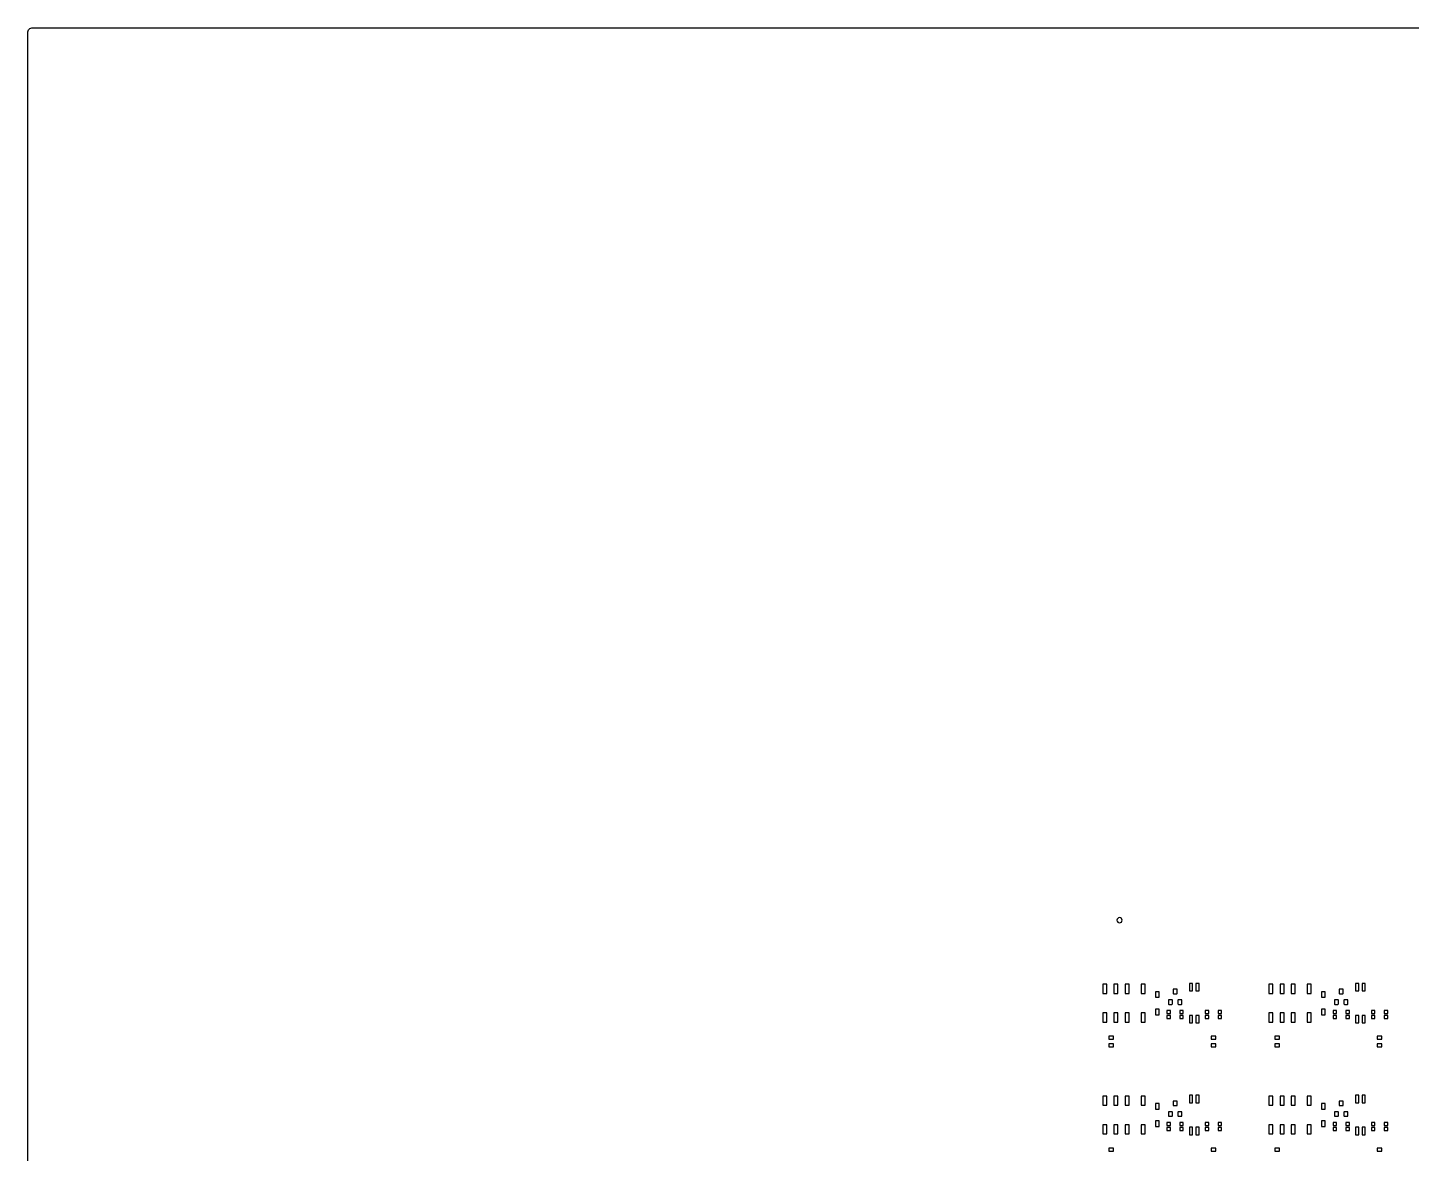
# Model space of a CAD drawing. Extents: x -275 to 275, y -225 to 225.
# Drawn here: x -275 to 0, y 1.3 to 225 of the extents above; entities that cross this region are included whole.
import ezdxf

# ---------------------------------------------------------------- set-up
doc = ezdxf.new("R2010")
doc.units = 0
doc.header["$MEASUREMENT"] = 0
doc.layers.get('0').update_dxf_attribs({"linetype": 'CONTINUOUS'})

msp = doc.modelspace()

# ---------------------------------------------------------------- linework, layer by layer
for points in [[(-275.000039, 224, -0.414214), (-274.000039, 225), (-274.000039, 225), (273.999961, 225), (273.999961, 225, -0.414214), (274.999941, 224), (274.999941, 224), (274.999941, -224), (274.999941, -224, -0.414214), (273.999961, -225), (273.999961, -225), (-274.000039, -225), (-274.000039, -225, -0.414214), (-275.000039, -224), (-275.000039, -224), (-275.000039, 224)], [(-57.475, 47.6, 1), (-58.525, 47.6), (-58.525, 47.6, 1), (-57.475, 47.6)], [(-46.551001, 33.795, 0.414214), (-46.650996, 33.895), (-46.650996, 33.895), (-47.251001, 33.895), (-47.251001, 33.895, 0.414214), (-47.351001, 33.795), (-47.351001, 33.795), (-47.351001, 33.094998), (-47.351001, 33.094998, 0.414214), (-47.251001, 32.995), (-47.251001, 32.995), (-46.650996, 32.995), (-46.650996, 32.995, 0.414214), (-46.551001, 33.094998), (-46.551001, 33.094998), (-46.551001, 33.795)], [(-13.551, 33.795, 0.414214), (-13.651, 33.895), (-13.651, 33.895), (-14.251, 33.895), (-14.251, 33.895, 0.414214), (-14.351, 33.795), (-14.351, 33.795), (-14.351, 33.094998), (-14.351, 33.094998, 0.414214), (-14.251, 32.995), (-14.251, 32.995), (-13.651, 32.995), (-13.651, 32.995, 0.414214), (-13.551, 33.094998), (-13.551, 33.094998), (-13.551, 33.795)], [(-47.501001, 31.675, 0.414221), (-47.601001, 31.775002), (-47.601001, 31.775002), (-48.200996, 31.775002), (-48.200996, 31.775002, 0.414221), (-48.301001, 31.675), (-48.301001, 31.675), (-48.301001, 30.975), (-48.301001, 30.975, 0.414206), (-48.200996, 30.875), (-48.200996, 30.875), (-47.601001, 30.875), (-47.601001, 30.875, 0.414206), (-47.501001, 30.975), (-47.501001, 30.975), (-47.501001, 31.675)], [(-45.601001, 31.675, 0.414221), (-45.701001, 31.775002), (-45.701001, 31.775002), (-46.301001, 31.775002), (-46.301001, 31.775002, 0.414221), (-46.401001, 31.675), (-46.401001, 31.675), (-46.401001, 30.975), (-46.401001, 30.975, 0.414206), (-46.301001, 30.875), (-46.301001, 30.875), (-45.701001, 30.875), (-45.701001, 30.875, 0.414206), (-45.601001, 30.975), (-45.601001, 30.975), (-45.601001, 31.675)], [(-14.501, 31.675, 0.414221), (-14.601, 31.775002), (-14.601, 31.775002), (-15.201, 31.775002), (-15.201, 31.775002, 0.414221), (-15.301, 31.675), (-15.301, 31.675), (-15.301, 30.975), (-15.301, 30.975, 0.414206), (-15.201, 30.875), (-15.201, 30.875), (-14.601, 30.875), (-14.601, 30.875, 0.414206), (-14.501, 30.975), (-14.501, 30.975), (-14.501, 31.675)], [(-12.601, 31.675, 0.414224), (-12.701, 31.775002), (-12.701, 31.775002), (-13.301, 31.775002), (-13.301, 31.775002, 0.414217), (-13.401, 31.675), (-13.401, 31.675), (-13.401, 30.975), (-13.401, 30.975, 0.414203), (-13.301, 30.875), (-13.301, 30.875), (-12.701, 30.875), (-12.701, 30.875, 0.41421), (-12.601, 30.975), (-12.601, 30.975), (-12.601, 31.675)], [(-46.551001, 11.57, 0.41421), (-46.650996, 11.67), (-46.650996, 11.67), (-47.251001, 11.67), (-47.251001, 11.67, 0.41421), (-47.351001, 11.57), (-47.351001, 11.57), (-47.351001, 10.87), (-47.351001, 10.87, 0.414214), (-47.251001, 10.77), (-47.251001, 10.77), (-46.650996, 10.77), (-46.650996, 10.77, 0.414214), (-46.551001, 10.87), (-46.551001, 10.87), (-46.551001, 11.57)], [(-13.551, 11.57, 0.41421), (-13.651, 11.67), (-13.651, 11.67), (-14.251, 11.67), (-14.251, 11.67, 0.41421), (-14.351, 11.57), (-14.351, 11.57), (-14.351, 10.87), (-14.351, 10.87, 0.414214), (-14.251, 10.77), (-14.251, 10.77), (-13.651, 10.77), (-13.651, 10.77, 0.414214), (-13.551, 10.87), (-13.551, 10.87), (-13.551, 11.57)], [(-47.501001, 9.45, 0.41421), (-47.601001, 9.549999), (-47.601001, 9.549999), (-48.200996, 9.549999), (-48.200996, 9.549999, 0.41421), (-48.301001, 9.45), (-48.301001, 9.45), (-48.301001, 8.75), (-48.301001, 8.75, 0.414215), (-48.200996, 8.65), (-48.200996, 8.65), (-47.601001, 8.65), (-47.601001, 8.65, 0.414215), (-47.501001, 8.75), (-47.501001, 8.75), (-47.501001, 9.45)], [(-45.601001, 9.45, 0.41421), (-45.701001, 9.549999), (-45.701001, 9.549999), (-46.301001, 9.549999), (-46.301001, 9.549999, 0.41421), (-46.401001, 9.45), (-46.401001, 9.45), (-46.401001, 8.75), (-46.401001, 8.75, 0.414215), (-46.301001, 8.65), (-46.301001, 8.65), (-45.701001, 8.65), (-45.701001, 8.65, 0.414215), (-45.601001, 8.75), (-45.601001, 8.75), (-45.601001, 9.45)], [(-14.501, 9.45, 0.41421), (-14.601, 9.549999), (-14.601, 9.549999), (-15.201, 9.549999), (-15.201, 9.549999, 0.41421), (-15.301, 9.45), (-15.301, 9.45), (-15.301, 8.75), (-15.301, 8.75, 0.414215), (-15.201, 8.65), (-15.201, 8.65), (-14.601, 8.65), (-14.601, 8.65, 0.414215), (-14.501, 8.75), (-14.501, 8.75), (-14.501, 9.45)], [(-12.601, 9.45, 0.414214), (-12.701, 9.549999), (-12.701, 9.549999), (-13.301, 9.549999), (-13.301, 9.549999, 0.414206), (-13.401, 9.45), (-13.401, 9.45), (-13.401, 8.75), (-13.401, 8.75, 0.414212), (-13.301, 8.65), (-13.301, 8.65), (-12.701, 8.65), (-12.701, 8.65, 0.414219), (-12.601, 8.75), (-12.601, 8.75), (-12.601, 9.45)]]:
    msp.add_lwpolyline(points, format="xyb")
for points in [[(-60.511001, 34.865), (-61.311001, 34.865), (-61.311001, 34.865), (-61.311001, 33.064998), (-61.311001, 33.064998), (-60.511001, 33.064998), (-60.511001, 33.064998), (-60.511001, 34.865)], [(-58.311001, 34.865), (-59.111001, 34.865), (-59.111001, 34.865), (-59.111001, 33.064998), (-59.111001, 33.064998), (-58.311001, 33.064998), (-58.311001, 33.064998), (-58.311001, 34.865)], [(-56.111001, 34.865), (-56.911001, 34.865), (-56.911001, 34.865), (-56.911001, 33.064998), (-56.911001, 33.064998), (-56.111001, 33.064998), (-56.111001, 33.064998), (-56.111001, 34.865)], [(-52.910996, 34.865), (-53.711001, 34.865), (-53.711001, 34.865), (-53.711001, 33.064998), (-53.711001, 33.064998), (-52.910996, 33.064998), (-52.910996, 33.064998), (-52.910996, 34.865)], [(-50.128003, 33.401001), (-50.853999, 33.401001), (-50.853999, 33.401001), (-50.853999, 32.278999), (-50.853999, 32.278999), (-50.128003, 32.278999), (-50.128003, 32.278999), (-50.128003, 33.401001)], [(-43.476001, 35.039998), (-44.076001, 35.039998), (-44.076001, 35.039998), (-44.076001, 33.54), (-44.076001, 33.54), (-43.476001, 33.54), (-43.476001, 33.54), (-43.476001, 35.039998)], [(-42.206001, 35.039998), (-42.806001, 35.039998), (-42.806001, 35.039998), (-42.806001, 33.54), (-42.806001, 33.54), (-42.206001, 33.54), (-42.206001, 33.54), (-42.206001, 35.039998)], [(-27.511001, 34.865), (-28.310999, 34.865), (-28.310999, 34.865), (-28.310999, 33.064998), (-28.310999, 33.064998), (-27.511001, 33.064998), (-27.511001, 33.064998), (-27.511001, 34.865)], [(-25.311001, 34.865), (-26.110999, 34.865), (-26.110999, 34.865), (-26.110999, 33.064998), (-26.110999, 33.064998), (-25.311001, 33.064998), (-25.311001, 33.064998), (-25.311001, 34.865)], [(-23.111001, 34.865), (-23.910999, 34.865), (-23.910999, 34.865), (-23.910999, 33.064998), (-23.910999, 33.064998), (-23.111001, 33.064998), (-23.111001, 33.064998), (-23.111001, 34.865)], [(-19.911001, 34.865), (-20.710999, 34.865), (-20.710999, 34.865), (-20.710999, 33.064998), (-20.710999, 33.064998), (-19.911001, 33.064998), (-19.911001, 33.064998), (-19.911001, 34.865)], [(-17.128, 33.401001), (-17.853999, 33.401001), (-17.853999, 33.401001), (-17.853999, 32.278999), (-17.853999, 32.278999), (-17.128, 32.278999), (-17.128, 32.278999), (-17.128, 33.401001)], [(-10.476, 35.039998), (-11.076, 35.039998), (-11.076, 35.039998), (-11.076, 33.54), (-11.076, 33.54), (-10.476, 33.54), (-10.476, 33.54), (-10.476, 35.039998)], [(-9.206, 35.039998), (-9.806, 35.039998), (-9.806, 35.039998), (-9.806, 33.54), (-9.806, 33.54), (-9.206, 33.54), (-9.206, 33.54), (-9.206, 35.039998)], [(-60.511001, 29.165), (-61.311001, 29.165), (-61.311001, 29.165), (-61.311001, 27.365), (-61.311001, 27.365), (-60.511001, 27.365), (-60.511001, 27.365), (-60.511001, 29.165)], [(-58.311001, 29.165), (-59.111001, 29.165), (-59.111001, 29.165), (-59.111001, 27.365), (-59.111001, 27.365), (-58.311001, 27.365), (-58.311001, 27.365), (-58.311001, 29.165)], [(-56.111001, 29.165), (-56.911001, 29.165), (-56.911001, 29.165), (-56.911001, 27.365), (-56.911001, 27.365), (-56.111001, 27.365), (-56.111001, 27.365), (-56.111001, 29.165)], [(-52.910996, 29.165), (-53.711001, 29.165), (-53.711001, 29.165), (-53.711001, 27.365), (-53.711001, 27.365), (-52.910996, 27.365), (-52.910996, 27.365), (-52.910996, 29.165)], [(-50.128003, 29.951001), (-50.853999, 29.951001), (-50.853999, 29.951001), (-50.853999, 28.828999), (-50.853999, 28.828999), (-50.128003, 28.828999), (-50.128003, 28.828999), (-50.128003, 29.951001)], [(-47.871001, 29.645), (-48.571001, 29.645), (-48.571001, 29.645), (-48.571001, 29.045), (-48.571001, 29.045), (-47.871001, 29.045), (-47.871001, 29.045), (-47.871001, 29.645)], [(-47.871001, 28.645), (-48.571001, 28.645), (-48.571001, 28.645), (-48.571001, 28.045), (-48.571001, 28.045), (-47.871001, 28.045), (-47.871001, 28.045), (-47.871001, 28.645)], [(-45.331001, 29.645), (-46.030996, 29.645), (-46.030996, 29.645), (-46.030996, 29.045), (-46.030996, 29.045), (-45.331001, 29.045), (-45.331001, 29.045), (-45.331001, 29.645)], [(-45.331001, 28.645), (-46.030996, 28.645), (-46.030996, 28.645), (-46.030996, 28.045), (-46.030996, 28.045), (-45.331001, 28.045), (-45.331001, 28.045), (-45.331001, 28.645)], [(-43.476001, 28.69), (-44.076001, 28.69), (-44.076001, 28.69), (-44.076001, 27.19), (-44.076001, 27.19), (-43.476001, 27.19), (-43.476001, 27.19), (-43.476001, 28.69)], [(-42.206001, 28.69), (-42.806001, 28.69), (-42.806001, 28.69), (-42.806001, 27.19), (-42.806001, 27.19), (-42.206001, 27.19), (-42.206001, 27.19), (-42.206001, 28.69)], [(-40.251001, 29.645), (-40.950999, 29.645), (-40.950999, 29.645), (-40.950999, 29.045), (-40.950999, 29.045), (-40.251001, 29.045), (-40.251001, 29.045), (-40.251001, 29.645)], [(-40.251001, 28.645), (-40.950999, 28.645), (-40.950999, 28.645), (-40.950999, 28.045), (-40.950999, 28.045), (-40.251001, 28.045), (-40.251001, 28.045), (-40.251001, 28.645)], [(-37.710999, 29.645), (-38.410999, 29.645), (-38.410999, 29.645), (-38.410999, 29.045), (-38.410999, 29.045), (-37.710999, 29.045), (-37.710999, 29.045), (-37.710999, 29.645)], [(-37.710999, 28.645), (-38.410999, 28.645), (-38.410999, 28.645), (-38.410999, 28.045), (-38.410999, 28.045), (-37.710999, 28.045), (-37.710999, 28.045), (-37.710999, 28.645)], [(-27.511001, 29.165), (-28.310999, 29.165), (-28.310999, 29.165), (-28.310999, 27.365), (-28.310999, 27.365), (-27.511001, 27.365), (-27.511001, 27.365), (-27.511001, 29.165)], [(-25.311001, 29.165), (-26.110999, 29.165), (-26.110999, 29.165), (-26.110999, 27.365), (-26.110999, 27.365), (-25.311001, 27.365), (-25.311001, 27.365), (-25.311001, 29.165)], [(-23.111001, 29.165), (-23.910999, 29.165), (-23.910999, 29.165), (-23.910999, 27.365), (-23.910999, 27.365), (-23.111001, 27.365), (-23.111001, 27.365), (-23.111001, 29.165)], [(-19.911001, 29.165), (-20.710999, 29.165), (-20.710999, 29.165), (-20.710999, 27.365), (-20.710999, 27.365), (-19.911001, 27.365), (-19.911001, 27.365), (-19.911001, 29.165)], [(-17.128, 29.951001), (-17.853999, 29.951001), (-17.853999, 29.951001), (-17.853999, 28.828999), (-17.853999, 28.828999), (-17.128, 28.828999), (-17.128, 28.828999), (-17.128, 29.951001)], [(-14.871, 29.645), (-15.571, 29.645), (-15.571, 29.645), (-15.571, 29.045), (-15.571, 29.045), (-14.871, 29.045), (-14.871, 29.045), (-14.871, 29.645)], [(-14.871, 28.645), (-15.571, 28.645), (-15.571, 28.645), (-15.571, 28.045), (-15.571, 28.045), (-14.871, 28.045), (-14.871, 28.045), (-14.871, 28.645)], [(-12.331, 29.645), (-13.031, 29.645), (-13.031, 29.645), (-13.031, 29.045), (-13.031, 29.045), (-12.331, 29.045), (-12.331, 29.045), (-12.331, 29.645)], [(-12.331, 28.645), (-13.031, 28.645), (-13.031, 28.645), (-13.031, 28.045), (-13.031, 28.045), (-12.331, 28.045), (-12.331, 28.045), (-12.331, 28.645)], [(-10.476, 28.69), (-11.076, 28.69), (-11.076, 28.69), (-11.076, 27.19), (-11.076, 27.19), (-10.476, 27.19), (-10.476, 27.19), (-10.476, 28.69)], [(-9.206, 28.69), (-9.806, 28.69), (-9.806, 28.69), (-9.806, 27.19), (-9.806, 27.19), (-9.206, 27.19), (-9.206, 27.19), (-9.206, 28.69)], [(-7.251, 29.645), (-7.951, 29.645), (-7.951, 29.645), (-7.951, 29.045), (-7.951, 29.045), (-7.251, 29.045), (-7.251, 29.045), (-7.251, 29.645)], [(-7.251, 28.645), (-7.951, 28.645), (-7.951, 28.645), (-7.951, 28.045), (-7.951, 28.045), (-7.251, 28.045), (-7.251, 28.045), (-7.251, 28.645)], [(-4.711, 29.645), (-5.411, 29.645), (-5.411, 29.645), (-5.411, 29.045), (-5.411, 29.045), (-4.711, 29.045), (-4.711, 29.045), (-4.711, 29.645)], [(-4.711, 28.645), (-5.411, 28.645), (-5.411, 28.645), (-5.411, 28.045), (-5.411, 28.045), (-4.711, 28.045), (-4.711, 28.045), (-4.711, 28.645)], [(-59.195, 24.551001), (-60.107002, 24.551001), (-60.107002, 24.551001), (-60.107002, 23.939001), (-60.107002, 23.939001), (-59.195, 23.939001), (-59.195, 23.939001), (-59.195, 24.551001)], [(-59.195, 23.050999), (-60.107002, 23.050999), (-60.107002, 23.050999), (-60.107002, 22.438999), (-60.107002, 22.438999), (-59.195, 22.438999), (-59.195, 22.438999), (-59.195, 23.050999)], [(-38.874998, 24.551001), (-39.786997, 24.551001), (-39.786997, 24.551001), (-39.786997, 23.939001), (-39.786997, 23.939001), (-38.874998, 23.939001), (-38.874998, 23.939001), (-38.874998, 24.551001)], [(-38.874998, 23.050999), (-39.786997, 23.050999), (-39.786997, 23.050999), (-39.786997, 22.438999), (-39.786997, 22.438999), (-38.874998, 22.438999), (-38.874998, 22.438999), (-38.874998, 23.050999)], [(-26.195, 24.551001), (-27.107, 24.551001), (-27.107, 24.551001), (-27.107, 23.939001), (-27.107, 23.939001), (-26.195, 23.939001), (-26.195, 23.939001), (-26.195, 24.551001)], [(-26.195, 23.050999), (-27.107, 23.050999), (-27.107, 23.050999), (-27.107, 22.438999), (-27.107, 22.438999), (-26.195, 22.438999), (-26.195, 22.438999), (-26.195, 23.050999)], [(-5.875, 24.551001), (-6.787, 24.551001), (-6.787, 24.551001), (-6.787, 23.939001), (-6.787, 23.939001), (-5.875, 23.939001), (-5.875, 23.939001), (-5.875, 24.551001)], [(-5.875, 23.050999), (-6.787, 23.050999), (-6.787, 23.050999), (-6.787, 22.438999), (-6.787, 22.438999), (-5.875, 22.438999), (-5.875, 22.438999), (-5.875, 23.050999)], [(-60.511001, 12.64), (-61.311001, 12.64), (-61.311001, 12.64), (-61.311001, 10.84), (-61.311001, 10.84), (-60.511001, 10.84), (-60.511001, 10.84), (-60.511001, 12.64)], [(-58.311001, 12.64), (-59.111001, 12.64), (-59.111001, 12.64), (-59.111001, 10.84), (-59.111001, 10.84), (-58.311001, 10.84), (-58.311001, 10.84), (-58.311001, 12.64)], [(-56.111001, 12.64), (-56.911001, 12.64), (-56.911001, 12.64), (-56.911001, 10.84), (-56.911001, 10.84), (-56.111001, 10.84), (-56.111001, 10.84), (-56.111001, 12.64)], [(-52.910996, 12.64), (-53.711001, 12.64), (-53.711001, 12.64), (-53.711001, 10.84), (-53.711001, 10.84), (-52.910996, 10.84), (-52.910996, 10.84), (-52.910996, 12.64)], [(-50.128003, 11.176), (-50.853999, 11.176), (-50.853999, 11.176), (-50.853999, 10.054), (-50.853999, 10.054), (-50.128003, 10.054), (-50.128003, 10.054), (-50.128003, 11.176)], [(-43.476001, 12.815), (-44.076001, 12.815), (-44.076001, 12.815), (-44.076001, 11.315), (-44.076001, 11.315), (-43.476001, 11.315), (-43.476001, 11.315), (-43.476001, 12.815)], [(-42.206001, 12.815), (-42.806001, 12.815), (-42.806001, 12.815), (-42.806001, 11.315), (-42.806001, 11.315), (-42.206001, 11.315), (-42.206001, 11.315), (-42.206001, 12.815)], [(-27.511001, 12.64), (-28.310999, 12.64), (-28.310999, 12.64), (-28.310999, 10.84), (-28.310999, 10.84), (-27.511001, 10.84), (-27.511001, 10.84), (-27.511001, 12.64)], [(-25.311001, 12.64), (-26.110999, 12.64), (-26.110999, 12.64), (-26.110999, 10.84), (-26.110999, 10.84), (-25.311001, 10.84), (-25.311001, 10.84), (-25.311001, 12.64)], [(-23.111001, 12.64), (-23.910999, 12.64), (-23.910999, 12.64), (-23.910999, 10.84), (-23.910999, 10.84), (-23.111001, 10.84), (-23.111001, 10.84), (-23.111001, 12.64)], [(-19.911001, 12.64), (-20.710999, 12.64), (-20.710999, 12.64), (-20.710999, 10.84), (-20.710999, 10.84), (-19.911001, 10.84), (-19.911001, 10.84), (-19.911001, 12.64)], [(-17.128, 11.176), (-17.853999, 11.176), (-17.853999, 11.176), (-17.853999, 10.054), (-17.853999, 10.054), (-17.128, 10.054), (-17.128, 10.054), (-17.128, 11.176)], [(-10.476, 12.815), (-11.076, 12.815), (-11.076, 12.815), (-11.076, 11.315), (-11.076, 11.315), (-10.476, 11.315), (-10.476, 11.315), (-10.476, 12.815)], [(-9.206, 12.815), (-9.806, 12.815), (-9.806, 12.815), (-9.806, 11.315), (-9.806, 11.315), (-9.206, 11.315), (-9.206, 11.315), (-9.206, 12.815)], [(-60.511001, 6.94), (-61.311001, 6.94), (-61.311001, 6.94), (-61.311001, 5.14), (-61.311001, 5.14), (-60.511001, 5.14), (-60.511001, 5.14), (-60.511001, 6.94)], [(-58.311001, 6.94), (-59.111001, 6.94), (-59.111001, 6.94), (-59.111001, 5.14), (-59.111001, 5.14), (-58.311001, 5.14), (-58.311001, 5.14), (-58.311001, 6.94)], [(-56.111001, 6.94), (-56.911001, 6.94), (-56.911001, 6.94), (-56.911001, 5.14), (-56.911001, 5.14), (-56.111001, 5.14), (-56.111001, 5.14), (-56.111001, 6.94)], [(-52.910996, 6.94), (-53.711001, 6.94), (-53.711001, 6.94), (-53.711001, 5.14), (-53.711001, 5.14), (-52.910996, 5.14), (-52.910996, 5.14), (-52.910996, 6.94)], [(-50.128003, 7.726), (-50.853999, 7.726), (-50.853999, 7.726), (-50.853999, 6.604), (-50.853999, 6.604), (-50.128003, 6.604), (-50.128003, 6.604), (-50.128003, 7.726)], [(-47.871001, 7.42), (-48.571001, 7.42), (-48.571001, 7.42), (-48.571001, 6.82), (-48.571001, 6.82), (-47.871001, 6.82), (-47.871001, 6.82), (-47.871001, 7.42)], [(-47.871001, 6.42), (-48.571001, 6.42), (-48.571001, 6.42), (-48.571001, 5.82), (-48.571001, 5.82), (-47.871001, 5.82), (-47.871001, 5.82), (-47.871001, 6.42)], [(-45.331001, 7.42), (-46.030996, 7.42), (-46.030996, 7.42), (-46.030996, 6.82), (-46.030996, 6.82), (-45.331001, 6.82), (-45.331001, 6.82), (-45.331001, 7.42)], [(-45.331001, 6.42), (-46.030996, 6.42), (-46.030996, 6.42), (-46.030996, 5.82), (-46.030996, 5.82), (-45.331001, 5.82), (-45.331001, 5.82), (-45.331001, 6.42)], [(-43.476001, 6.465), (-44.076001, 6.465), (-44.076001, 6.465), (-44.076001, 4.965), (-44.076001, 4.965), (-43.476001, 4.965), (-43.476001, 4.965), (-43.476001, 6.465)], [(-42.206001, 6.465), (-42.806001, 6.465), (-42.806001, 6.465), (-42.806001, 4.965), (-42.806001, 4.965), (-42.206001, 4.965), (-42.206001, 4.965), (-42.206001, 6.465)], [(-40.251001, 7.42), (-40.950999, 7.42), (-40.950999, 7.42), (-40.950999, 6.82), (-40.950999, 6.82), (-40.251001, 6.82), (-40.251001, 6.82), (-40.251001, 7.42)], [(-40.251001, 6.42), (-40.950999, 6.42), (-40.950999, 6.42), (-40.950999, 5.82), (-40.950999, 5.82), (-40.251001, 5.82), (-40.251001, 5.82), (-40.251001, 6.42)], [(-37.710999, 7.42), (-38.410999, 7.42), (-38.410999, 7.42), (-38.410999, 6.82), (-38.410999, 6.82), (-37.710999, 6.82), (-37.710999, 6.82), (-37.710999, 7.42)], [(-37.710999, 6.42), (-38.410999, 6.42), (-38.410999, 6.42), (-38.410999, 5.82), (-38.410999, 5.82), (-37.710999, 5.82), (-37.710999, 5.82), (-37.710999, 6.42)], [(-27.511001, 6.94), (-28.310999, 6.94), (-28.310999, 6.94), (-28.310999, 5.14), (-28.310999, 5.14), (-27.511001, 5.14), (-27.511001, 5.14), (-27.511001, 6.94)], [(-25.311001, 6.94), (-26.110999, 6.94), (-26.110999, 6.94), (-26.110999, 5.14), (-26.110999, 5.14), (-25.311001, 5.14), (-25.311001, 5.14), (-25.311001, 6.94)], [(-23.111001, 6.94), (-23.910999, 6.94), (-23.910999, 6.94), (-23.910999, 5.14), (-23.910999, 5.14), (-23.111001, 5.14), (-23.111001, 5.14), (-23.111001, 6.94)], [(-19.911001, 6.94), (-20.710999, 6.94), (-20.710999, 6.94), (-20.710999, 5.14), (-20.710999, 5.14), (-19.911001, 5.14), (-19.911001, 5.14), (-19.911001, 6.94)], [(-17.128, 7.726), (-17.853999, 7.726), (-17.853999, 7.726), (-17.853999, 6.604), (-17.853999, 6.604), (-17.128, 6.604), (-17.128, 6.604), (-17.128, 7.726)], [(-14.871, 7.42), (-15.571, 7.42), (-15.571, 7.42), (-15.571, 6.82), (-15.571, 6.82), (-14.871, 6.82), (-14.871, 6.82), (-14.871, 7.42)], [(-14.871, 6.42), (-15.571, 6.42), (-15.571, 6.42), (-15.571, 5.82), (-15.571, 5.82), (-14.871, 5.82), (-14.871, 5.82), (-14.871, 6.42)], [(-12.331, 7.42), (-13.031, 7.42), (-13.031, 7.42), (-13.031, 6.82), (-13.031, 6.82), (-12.331, 6.82), (-12.331, 6.82), (-12.331, 7.42)], [(-12.331, 6.42), (-13.031, 6.42), (-13.031, 6.42), (-13.031, 5.82), (-13.031, 5.82), (-12.331, 5.82), (-12.331, 5.82), (-12.331, 6.42)], [(-10.476, 6.465), (-11.076, 6.465), (-11.076, 6.465), (-11.076, 4.965), (-11.076, 4.965), (-10.476, 4.965), (-10.476, 4.965), (-10.476, 6.465)], [(-9.206, 6.465), (-9.806, 6.465), (-9.806, 6.465), (-9.806, 4.965), (-9.806, 4.965), (-9.206, 4.965), (-9.206, 4.965), (-9.206, 6.465)], [(-7.251, 7.42), (-7.951, 7.42), (-7.951, 7.42), (-7.951, 6.82), (-7.951, 6.82), (-7.251, 6.82), (-7.251, 6.82), (-7.251, 7.42)], [(-7.251, 6.42), (-7.951, 6.42), (-7.951, 6.42), (-7.951, 5.82), (-7.951, 5.82), (-7.251, 5.82), (-7.251, 5.82), (-7.251, 6.42)], [(-4.711, 7.42), (-5.411, 7.42), (-5.411, 7.42), (-5.411, 6.82), (-5.411, 6.82), (-4.711, 6.82), (-4.711, 6.82), (-4.711, 7.42)], [(-4.711, 6.42), (-5.411, 6.42), (-5.411, 6.42), (-5.411, 5.82), (-5.411, 5.82), (-4.711, 5.82), (-4.711, 5.82), (-4.711, 6.42)], [(-59.195, 2.326), (-60.107002, 2.326), (-60.107002, 2.326), (-60.107002, 1.714), (-60.107002, 1.714), (-59.195, 1.714), (-59.195, 1.714), (-59.195, 2.326)], [(-38.874998, 2.326), (-39.786997, 2.326), (-39.786997, 2.326), (-39.786997, 1.714), (-39.786997, 1.714), (-38.874998, 1.714), (-38.874998, 1.714), (-38.874998, 2.326)], [(-26.195, 2.326), (-27.107, 2.326), (-27.107, 2.326), (-27.107, 1.714), (-27.107, 1.714), (-26.195, 1.714), (-26.195, 1.714), (-26.195, 2.326)], [(-5.875, 2.326), (-6.787, 2.326), (-6.787, 2.326), (-6.787, 1.714), (-6.787, 1.714), (-5.875, 1.714), (-5.875, 1.714), (-5.875, 2.326)]]:
    msp.add_lwpolyline(points)

doc.saveas('drawing.dxf')
